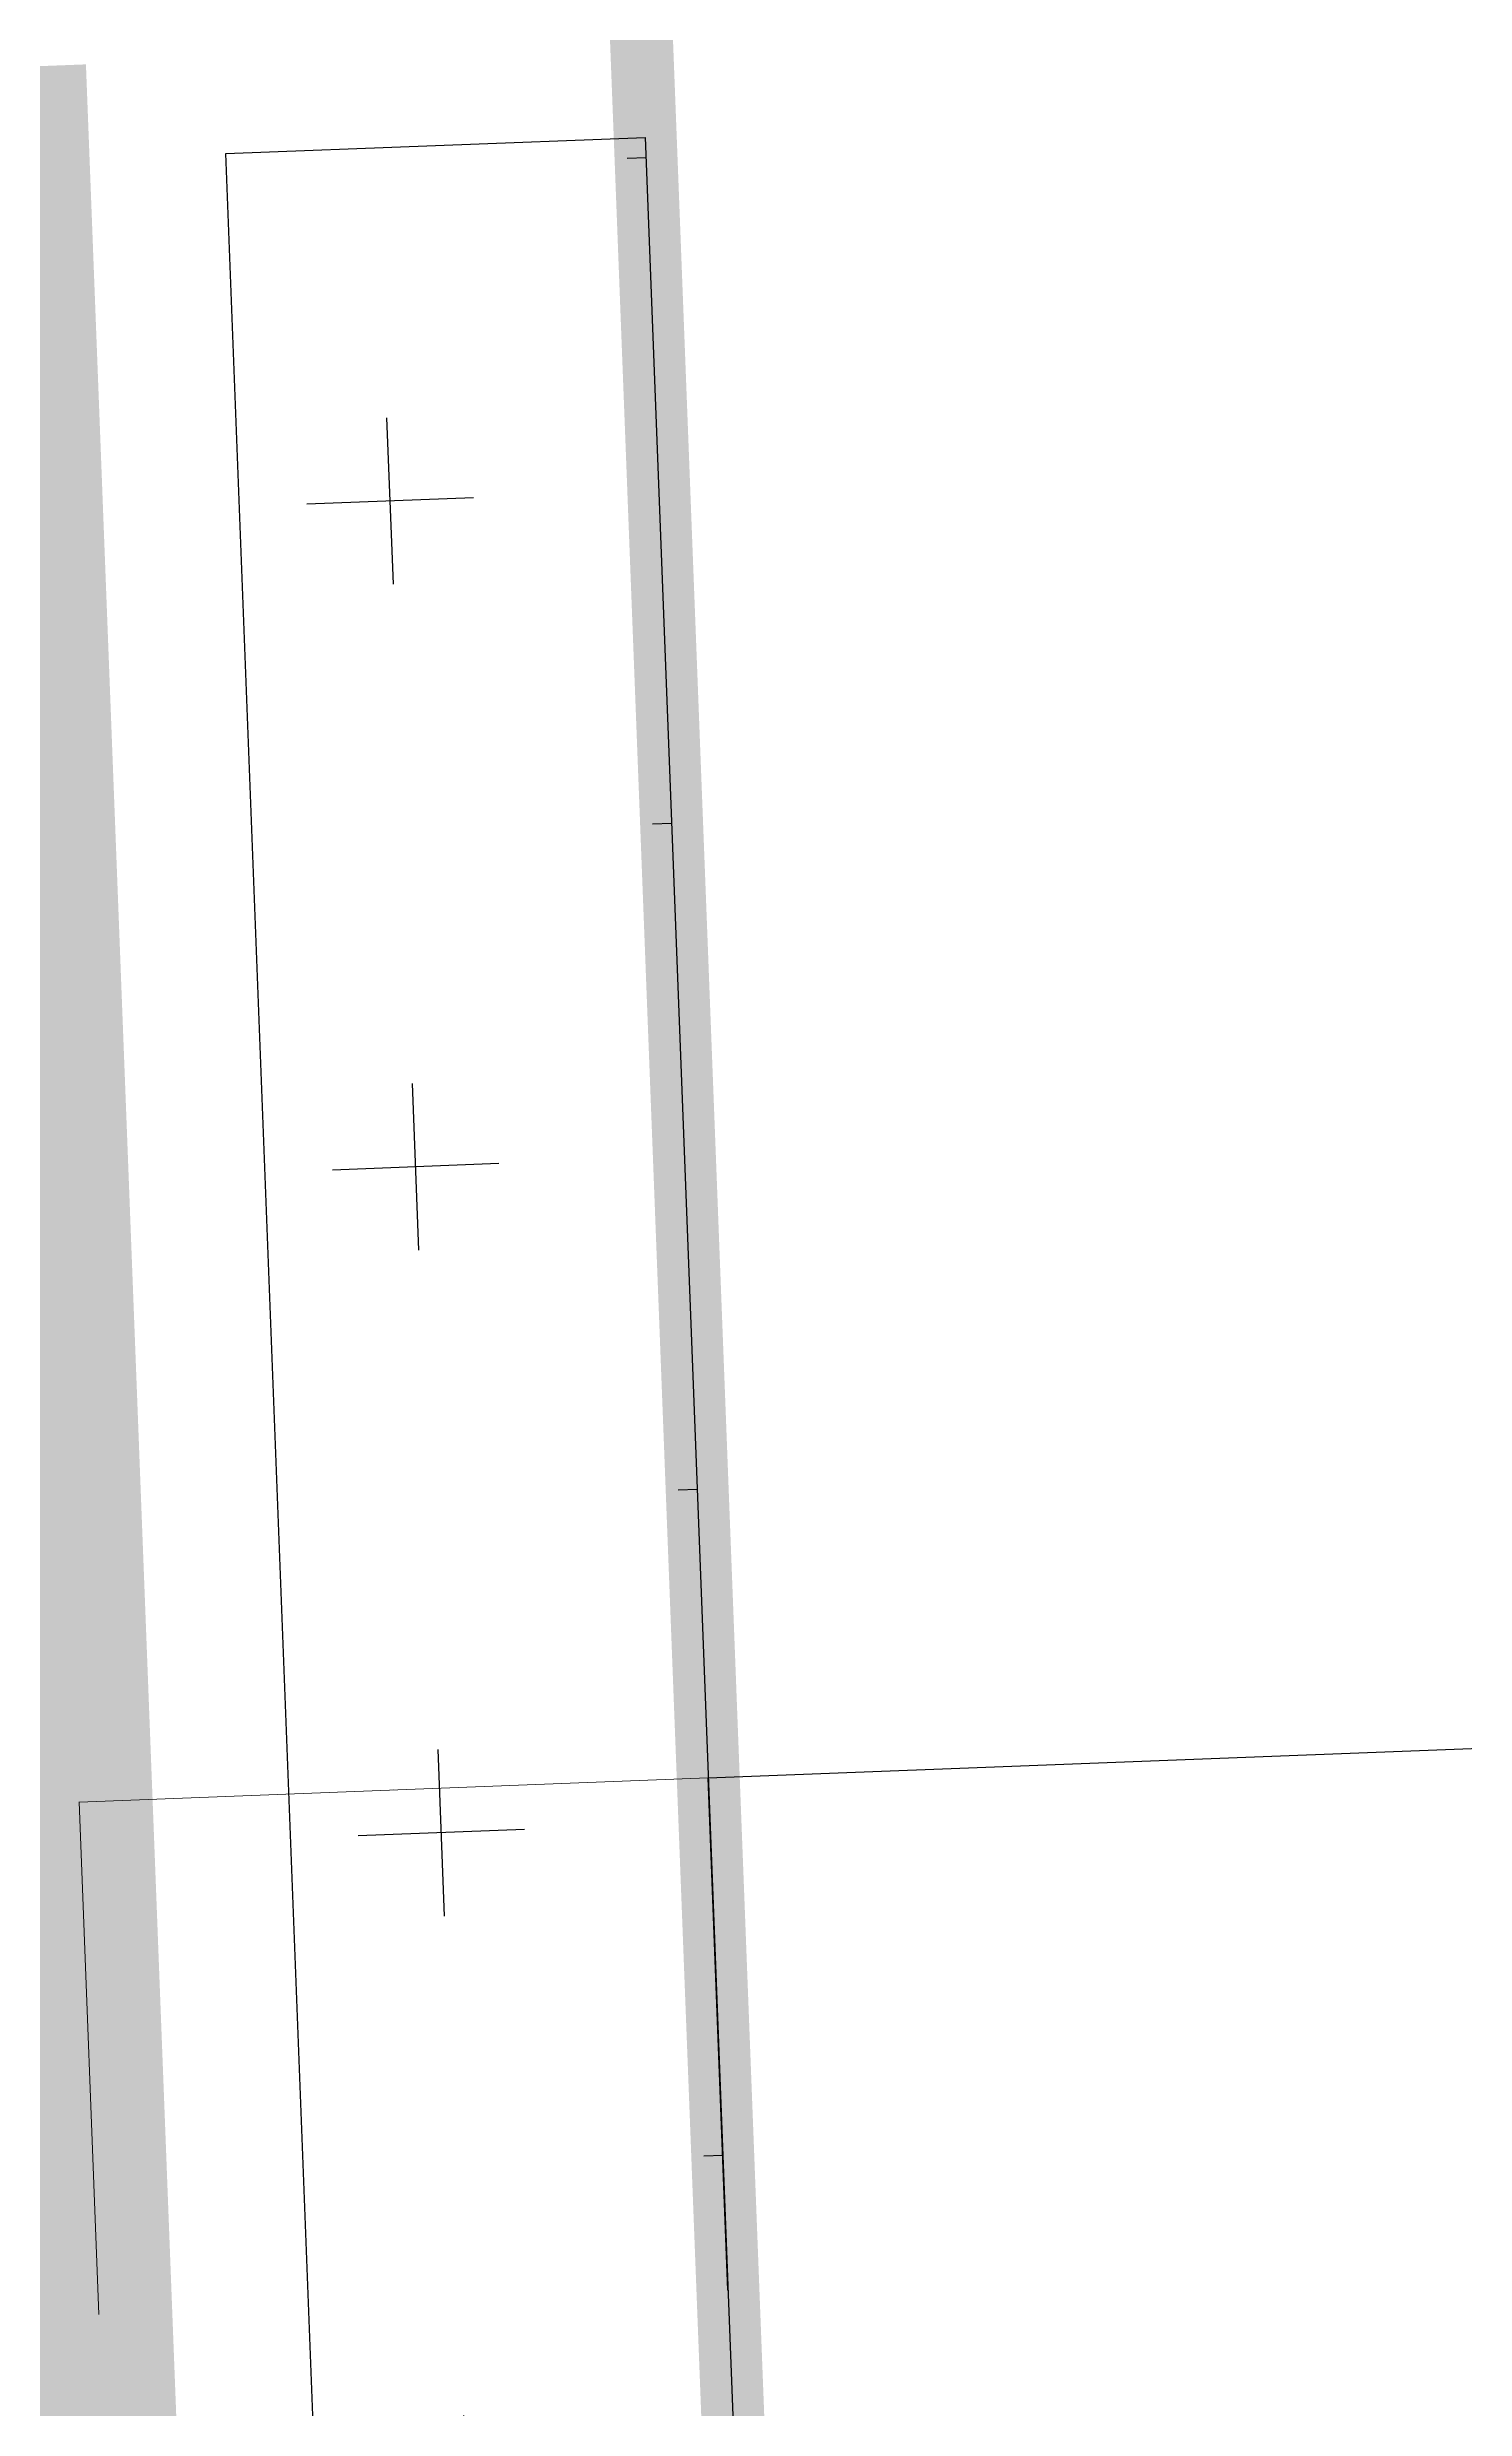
# Model space of a CAD drawing. Extents: x 60102 to 11003895, y 103457 to 3214550.
# Drawn here: x 10939940 to 10946695, y 2879605 to 2890856 of the extents above; entities that cross this region are included whole.
import ezdxf

# ---------------------------------------------------------------- set-up
doc = ezdxf.new("R2010")
doc.units = 0
doc.header["$LTSCALE"] = 10
doc.header["$PDMODE"] = 96
doc.layers.get('0').update_dxf_attribs({"linetype": 'CONTINUOUS', "lineweight": 0})
doc.layers.get('DEFPOINTS').update_dxf_attribs({"linetype": 'CONTINUOUS'})
for name, color, linetype in [('0-新建建筑', 1, 'CONTINUOUS'), ('0-新建道路', 4, 'CONTINUOUS'), ('0-标注', 7, 'CONTINUOUS'), ('0-绿化', 3, 'CONTINUOUS'), ('0-绿化线', 86, 'CONTINUOUS')]:
    doc.layers.add(name, color=color, linetype=linetype)
doc.styles.add('-宋体', font='')
doc.styles.get('-宋体').set_extended_font_data('SimSun')
doc.dimstyles.new('ISO-25', dxfattribs={"dimtxt": 3, "dimasz": 1, "dimexe": 1.25, "dimexo": 0.625, "dimtad": 1, "dimdsep": 46, "dimtxsty": '-宋体', "dimblk": 'ARCHTICK', "dimcen": 2.5, "dimazin": 0, "dimtfac": 1, "dimtmove": 0, "dimatfit": 3, "dimfxl": 1, "dimarcsym": 0})

# ---------------------------------------------------------------- blocks, each defined once
blk = doc.blocks.new('_ARCHTICK')
at = {"color": 0, "linetype": 'ByBlock', "const_width": 0.15}
blk.add_lwpolyline([(-0.5, -0.5), (0.5, 0.5)], dxfattribs=at)
blk = doc.blocks.new('*D89')
at = {"layer": '0-标注', "color": 0, "linetype": 'Continuous', "lineweight": -2}
for p, q in [((10943090, 2882610), (10955081, 2883071)), ((10955150, 2881282), (10955081, 2883072)), ((10943184, 2880169), (10943090, 2882611))]:
    blk.add_line(p, q, dxfattribs=at)
at = {"layer": 'DEFPOINTS', "color": 0, "linetype": 'Continuous', "lineweight": 0}
for p in [(10955081, 2883071), (10955150, 2881282), (10943184, 2880168)]:
    blk.add_point(p, dxfattribs=at)
at = {"layer": '0-标注', "color": 0, "linetype": 'Continuous', "lineweight": -2}
for p, rotation in [((10955081, 2883071), 2.199999993086457), ((10943090, 2882610), 182.1999999930865)]:
    blk.add_blockref('_ARCHTICK', p, dxfattribs=dict(at, rotation=rotation))
at = {"layer": '0-标注', "color": 0, "linetype": 'Continuous', "insert": (10949086, 2882842), "char_height": 3, "attachment_point": 5, "rotation": 2.2, "style": '-宋体'}
blk.add_mtext('12000', dxfattribs=at)

msp = doc.modelspace()

# ---------------------------------------------------------------- hatches: boundary and pattern name
at = {"layer": '0-绿化'}
h = msp.add_hatch(dxfattribs=at)
h.set_pattern_fill('CROSS', color=0, scale=999.999997, angle=2.2, style=0)
h.set_pattern_definition([(182.2, (76606670.8, -98640303.7), (-1647.270522, 1525.38924), [793.749997, -2381.24999]), (92.2, (76606289.5, -98640715.5), (1525.389227, 1647.270533), [793.750003, -2381.25001])])
edge = h.paths.add_edge_path()
edge.add_line((10943368.374, 2823265.887), (10940791.276, 2890349.654))
edge.add_line((10940791.276, 2890349.654), (10942789.801, 2890426.43))
edge.add_line((10942789.801, 2890426.43), (10945112.264, 2829971.023))
edge.add_arc((10933121.109, 2829510.369), 12000, 328.6426904, 2.2000001, ccw=False)

# ---------------------------------------------------------------- linework, layer by layer
at = {"layer": '0-新建建筑', "color": 0, "lineweight": 50, "ltscale": 0.2, "const_width": 700}
msp.add_lwpolyline([(10653799.128, 2879424.602), (10939788.175, 2890411.193), (10942137.509, 2829256.302), (10656148.462, 2818269.711)], close=True, dxfattribs=at)
at = {"layer": '0-新建道路', "color": 0, "linetype": 'Continuous', "const_width": 300}
msp.add_lwpolyline([(10653127.641, 2818754.105, 0.414213562), (10665579.449, 2807223.604), (10933581.763, 2817519.214, 0.414213562), (10945112.264, 2829971.023), (10942582.124, 2895832.413, 0.414213562), (10930130.316, 2907362.914), (10662128.003, 2897067.304, 0.414213562), (10650597.501, 2884615.495), (10653127.641, 2818754.105)], format="xyb", dxfattribs=at)
at = {"layer": '0-绿化线', "color": 0}
msp.add_lwpolyline([(10943368.374, 2823265.887), (10940791.276, 2890349.654), (10942789.801, 2890426.43), (10945112.264, 2829971.023, -0.147476825)], format="xyb", close=True, dxfattribs=at)

# ---------------------------------------------------------------- dimensions: what is measured, and where the dimension line sits
at = {"layer": '0-标注', "color": 0, "linetype": 'Continuous'}
dim = msp.add_linear_dim(base=(10955081.233, 2883070.661), p1=(10943183.892, 2880167.95), p2=(10955149.954, 2881281.81), angle=182.2, dimstyle='ISO-25', dxfattribs=at)
dim.commit()
dim.dimension.update_dxf_attribs({"geometry": '*D89', "text_midpoint": (10949085.574, 2882842.458)})
msp.add_aligned_dim(p1=(10940186.104, 2880052.787), p2=(10943183.892, 2880167.95), distance=2443.858, dimstyle='ISO-25', dxfattribs=at).render()

doc.saveas('drawing.dxf')
